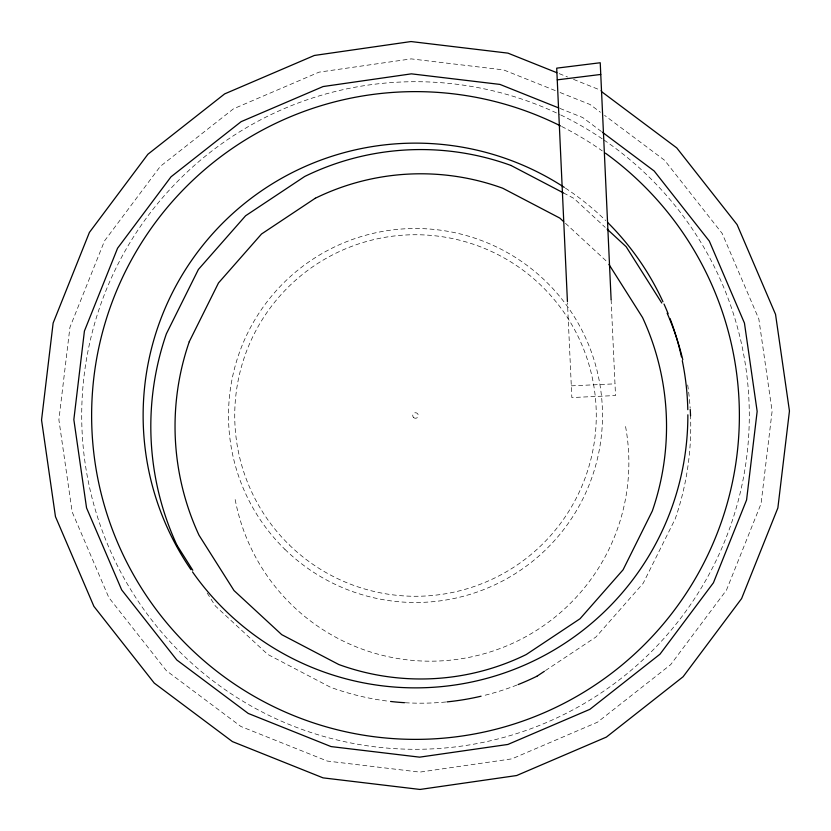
<?xml version="1.0" encoding="UTF-8"?>
<svg xmlns="http://www.w3.org/2000/svg" width="831" height="831" viewBox="0 0 831 831"><rect width="100%" height="100%" fill="white"/><g stroke="black" fill="none" stroke-linecap="round" stroke-linejoin="round"><path stroke-width="0.62" stroke-dasharray="4.16 3.12" d="M545.458 670.575L595.983 636.972L643.173 583.3L675.198 518.928A283.226 283.226 0 0 0 690.551 415.947M571.302 385.844L614.982 383.839M559.221 73.647L567.573 76.992M573.535 79.381L598.58 89.405L600.636 90.943M555.274 90.589L503.659 69.929L411.21 58.887L319.062 72.152L233.48 108.809L160.3 166.377L104.519 240.907L69.929 327.341L58.887 419.79L72.152 511.938L108.809 597.52L166.377 670.7L240.907 726.481L327.341 761.071L419.79 772.113L511.938 758.848L597.52 722.191L670.7 664.623L726.481 590.093L761.071 503.659L772.113 411.21L758.848 319.062L722.191 233.48L664.623 160.3L604.584 115.364M560.073 92.511L590.093 104.519L600.439 112.268M559.969 108.435L582.77 117.566L601.395 131.506M563.543 192.958L573.816 198.329L605.217 227.362M565.475 223.31L607.554 262.201M207.189 593.043L215.406 606.038L267.748 654.423L330.53 687.268A263.874 263.874 0 0 0 389.282 701.312M611.117 299.679L615.522 395.546L571.842 397.55L567.49 302.858M561.663 126.478A323.872 323.872 0 0 1 602.246 150.889M603.95 139.992A333.792 333.792 0 0 1 575.083 708.677A333.792 333.792 0 0 1 81.822 424.184A333.792 333.792 0 0 1 559.606 114.418M560.769 114.979A333.792 333.792 0 0 1 602.88 139.265M565.371 188.086A272.36 272.36 0 0 1 605.757 220.61M625.556 426.532A198.578 198.578 0 0 1 466.357 657.882A198.578 198.578 0 0 1 235.007 498.683M687.694 384.961A283.226 283.226 0 0 1 690.156 408.156M516.872 685.066A263.874 263.874 0 0 1 482.344 695.9M445.717 702.008A263.874 263.874 0 0 1 404.531 702.694M284.877 549.301A186.985 186.985 0 0 0 596.689 461.724A186.985 186.985 0 0 0 364.934 235.474A186.985 186.985 0 0 0 284.877 549.301M413.568 417.484A2.773 2.773 0 0 0 418.18 416.186A2.773 2.773 0 0 0 414.752 412.83A2.773 2.773 0 0 0 413.568 417.484M289.219 544.856A180.774 180.774 0 0 0 590.664 460.187A180.774 180.774 0 0 0 366.616 241.468A180.774 180.774 0 0 0 289.219 544.856"/><path stroke-width="1.25" d="M189.239 341.738L218.491 282.945L261.516 234.01L315.323 198.214M536.857 676.299L544.388 671.292M557.248 79.859L600.771 74.447M556.843 72.692L507.938 53.132L411.002 41.55L314.367 55.459L224.63 93.903L147.897 154.254L89.405 232.42L53.132 323.062L41.55 419.998L55.459 516.633L93.903 606.37L154.254 683.103L232.42 741.595L323.062 777.868L419.998 789.45L516.633 775.541L606.37 737.097L683.103 676.746L741.595 598.58L777.868 507.938L789.45 411.002L775.541 314.367L737.097 224.63L676.746 147.897L601.665 91.711M558.764 107.957L499.961 84.419L411.387 73.845L323.103 86.549L241.115 121.669L171.009 176.816L117.566 248.23L84.419 331.039L73.845 419.613L86.549 507.897L121.669 589.885L176.816 659.991L248.23 713.434L331.039 746.581L419.613 757.155L507.897 744.451L589.885 709.331L659.991 654.184L713.434 582.77L746.581 499.961L757.155 411.387L744.451 323.103L709.331 241.115L654.184 171.009L602.433 132.274M511.044 165.483L563.543 192.958M607.118 229.117L626.159 246.714L661.767 303.014M563.605 221.576L559.865 218.117L502.765 188.242A239.692 239.692 0 0 0 315.333 198.235M608.926 264.372L642.56 317.546A258.992 258.992 0 0 1 652.314 511.003L623.073 569.806L580.048 618.742L526.241 654.537A239.692 239.692 0 0 1 338.788 664.52L281.709 634.635L234.01 590.55L199.014 535.206A258.992 258.992 0 0 1 189.25 341.749M177.065 545.406L192.813 570.305M611.117 299.731L600.231 62.751L556.708 68.152L567.428 301.591M605.394 153.133A323.872 323.872 0 0 1 563.553 703.556A323.872 323.872 0 0 1 91.628 417.204A323.872 323.872 0 0 1 560.52 125.907M687.86 414.794A272.36 272.36 0 0 1 192.501 571.873M191.016 569.734A272.36 272.36 0 0 1 564.291 187.37M607.586 222.407A272.36 272.36 0 0 1 662.951 301.695M664.031 304.073A272.36 272.36 0 0 1 668.114 313.671M670.015 318.522A272.36 272.36 0 0 1 681.472 356.863M682.282 360.675A272.36 272.36 0 0 1 687.798 409.662M511.044 165.473A263.874 263.874 0 0 0 304.717 176.473L245.581 215.78L198.401 269.452L166.366 333.823A283.226 283.226 0 0 0 177.045 545.416M667.148 313.173A283.226 283.226 0 0 1 682.791 359.74M690.229 409.454A283.226 283.226 0 0 1 690.551 415.947M536.847 676.278A263.874 263.874 0 0 1 518.077 684.588M481.087 696.201A263.874 263.874 0 0 1 446.995 701.883M404.531 702.694A263.874 263.874 0 0 1 390.56 701.457"/></g></svg>
